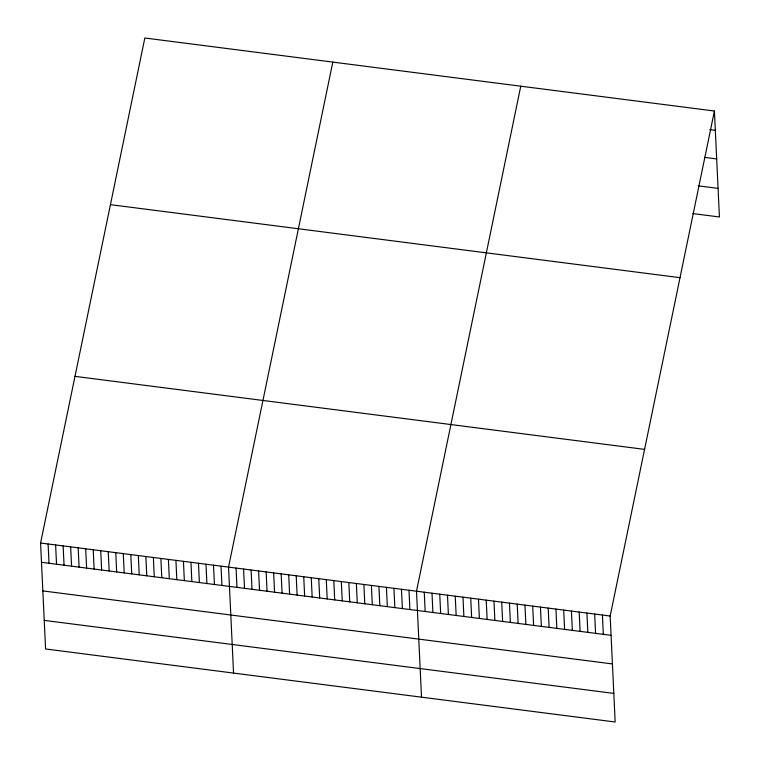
<?xml version="1.0" encoding="UTF-8"?>
<svg xmlns="http://www.w3.org/2000/svg" width="760" height="760" viewBox="0 0 760 760"><rect width="100%" height="100%" fill="white"/><g stroke="black" fill="none" stroke-linecap="round" stroke-linejoin="round"><path stroke-width="1.14" d="M714.419 111.017L610.166 616.037L615.163 722L45.581 648.983L40.584 543.02L144.837 38L714.419 111.017L719.416 216.98L692.854 213.579M332.804 62.092L228.541 567.112L233.548 673.075M520.761 86.194L416.508 591.204L421.505 697.176M709.792 129.618L715.331 130.321M704.501 157.358L716.68 158.925M698.145 185.829L718.067 188.385M110.438 204.659L680.01 277.675M74.993 376.361L644.565 449.378M40.584 543.02L610.166 616.037M41.496 562.314L611.078 635.341M42.845 590.919L612.427 663.936M44.232 620.378L613.814 693.405M602.414 615.039L603.326 634.343M594.672 614.051L595.583 633.356M586.929 613.054L587.832 632.358M579.177 612.066L580.089 631.37M571.434 611.068L572.346 630.372M563.683 610.081L564.594 629.385M555.94 609.083L556.852 628.387M548.197 608.095L549.1 627.389M540.445 607.097L541.357 626.401M532.703 606.1L533.615 625.404M524.951 605.112L525.863 624.416M517.208 604.114L518.12 623.418M509.466 603.126L510.368 622.431M501.714 602.129L502.626 621.433M493.971 601.141L494.883 620.445M486.219 600.144L487.131 619.447M478.477 599.156L479.389 618.459M470.734 598.158L471.637 617.462M462.983 597.17L463.894 616.474M455.24 596.172L456.152 615.476M447.488 595.184L448.4 614.489M439.745 594.187L440.658 613.491M432.003 593.199L432.905 612.494M424.251 592.202L425.163 611.505M408.984 590.244L409.897 609.548M401.47 589.285L402.382 608.579M393.955 588.316L394.858 607.62M386.431 587.356L387.344 606.66M378.917 586.387L379.829 605.692M371.393 585.428L372.305 604.732M363.878 584.459L364.791 603.763M356.364 583.5L357.266 602.803M348.84 582.531L349.752 601.834M341.325 581.571L342.238 600.875M333.801 580.602L334.713 599.906M326.287 579.642L327.199 598.947M318.763 578.673L319.675 597.977M311.248 577.714L312.16 597.018M303.734 576.755L304.637 596.058M296.21 575.785L297.122 595.089M288.695 574.826L289.608 594.13M281.172 573.857L282.084 593.161M273.657 572.897L274.569 592.202M266.142 571.928L267.045 591.232M258.618 570.969L259.53 590.273M251.104 570L252.016 589.304M243.58 569.04L244.492 588.344M236.065 568.072L236.977 587.375M221.027 566.153L221.939 585.447M213.512 565.183L214.415 584.487M205.989 564.224L206.9 583.528M198.474 563.255L199.386 582.559M190.95 562.295L191.862 581.6M183.435 561.327L184.347 580.63M175.921 560.367L176.823 579.671M168.397 559.398L169.309 578.702M160.882 558.438L161.794 577.742M153.358 557.469L154.27 576.774M145.844 556.51L146.756 575.814M138.329 555.541L139.232 574.845M130.805 554.582L131.718 573.885M123.291 553.622L124.203 572.926M115.767 552.653L116.679 571.957M108.252 551.693L109.164 570.997M100.728 550.725L101.64 570.028M93.214 549.765L94.126 569.069M85.699 548.796L86.602 568.1M78.175 547.836L79.087 567.14M70.661 546.867L71.573 566.172M63.137 545.908L64.049 565.212M55.622 544.939L56.534 564.243M48.108 543.98L49.011 563.283"/></g></svg>
